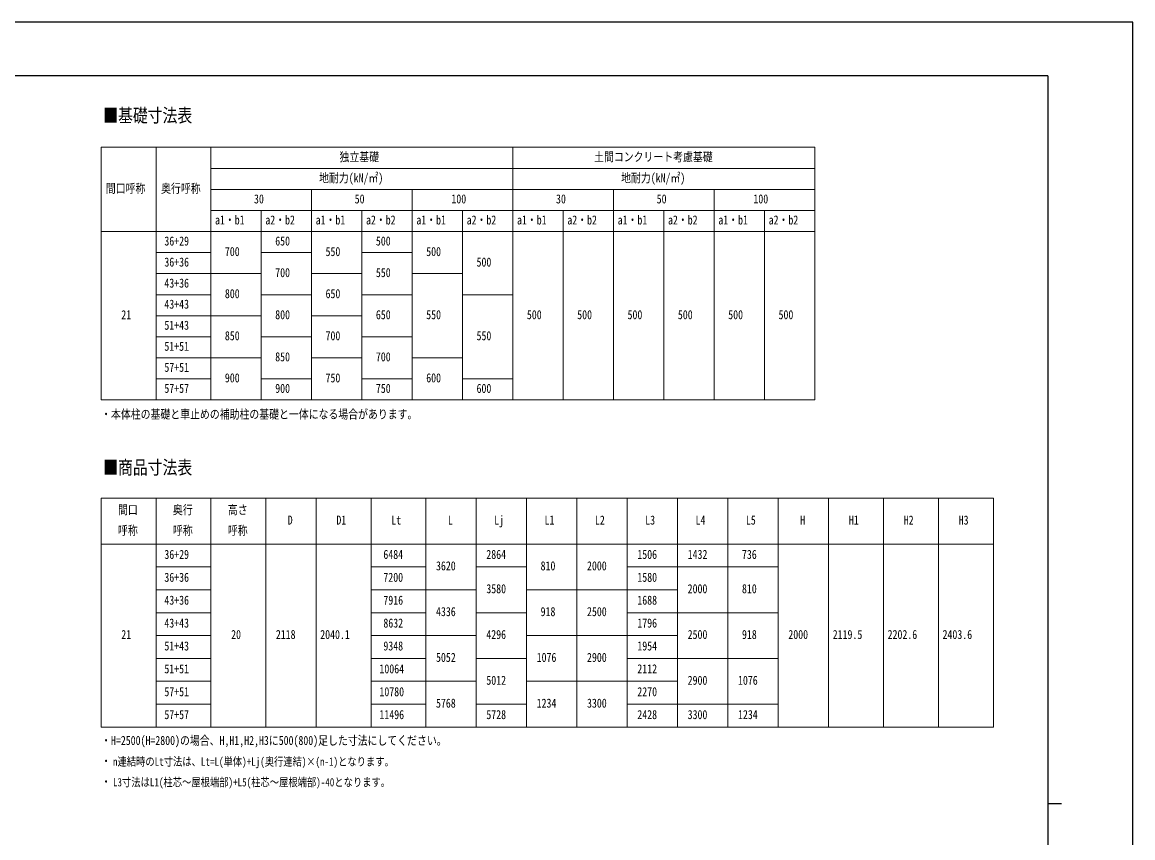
# Model space of a CAD drawing. Units: millimetres, scale not verified. Extents: x -12615 to 12615, y -8910 to 8910.
# Drawn here: x 480 to 12615, y 0 to 8910 of the extents above; entities that cross this region are included whole.
import ezdxf
from ezdxf.enums import TextEntityAlignment as Align

# ---------------------------------------------------------------- set-up
doc = ezdxf.new("R2010")
doc.units = ezdxf.units.MM
doc.header["$LTSCALE"] = 40
doc.layers.add('0-1_TABLE1', color=7, linetype='Continuous', lineweight=18)
doc.layers.add('0-2_USER1', color=3, linetype='Continuous')
doc.layers.add('0-7_YKK_ZWAK', color=7, linetype='Continuous')
doc.styles.add('ＭＳ ゴシック', font='')
doc.styles.get('ＭＳ ゴシック').set_extended_font_data('MS Gothic')

msp = doc.modelspace()

# ---------------------------------------------------------------- linework, layer by layer
at = {"layer": '0-1_TABLE1'}
for p, q in [((1341.76, 7543.15), (9141.76, 7543.15)), ((1341.76, 7543.15), (1341.76, 4783.15)), ((1941.76, 7543.15), (1941.76, 4783.15)), ((5841.76, 7543.15), (5841.76, 4783.15)), ((2541.76, 7313.15), (9141.76, 7313.15)), ((2541.76, 7083.15), (9141.76, 7083.15)), ((4741.76, 7083.15), (4741.76, 4783.15)), ((6941.76, 7083.15), (6941.76, 4783.15)), ((8041.76, 7083.15), (8041.76, 4783.15)), ((2541.76, 6853.15), (9141.76, 6853.15)), ((6391.76, 6853.15), (6391.76, 4783.15)), ((7491.76, 6853.15), (7491.76, 4783.15)), ((8591.76, 6853.15), (8591.76, 4783.15)), ((1341.76, 6623.15), (9141.76, 6623.15)), ((1941.76, 6393.15), (2541.76, 6393.15)), ((3091.76, 6393.15), (3641.76, 6393.15)), ((4191.76, 6393.15), (4741.76, 6393.15)), ((1941.76, 6163.15), (3091.76, 6163.15)), ((3641.76, 6163.15), (4191.76, 6163.15)), ((4741.76, 6163.15), (5291.76, 6163.15)), ((1941.76, 5933.15), (2541.76, 5933.15)), ((3091.76, 5933.15), (3641.76, 5933.15)), ((4191.76, 5933.15), (4741.76, 5933.15)), ((5291.76, 5933.15), (5841.76, 5933.15)), ((1941.76, 5703.15), (3091.76, 5703.15)), ((3641.76, 5703.15), (4191.76, 5703.15)), ((1941.76, 5473.15), (2541.76, 5473.15)), ((3091.76, 5473.15), (3641.76, 5473.15)), ((4191.76, 5473.15), (4741.76, 5473.15)), ((1941.76, 5243.15), (3091.76, 5243.15)), ((3641.76, 5243.15), (4191.76, 5243.15)), ((4741.76, 5243.15), (5291.76, 5243.15)), ((1941.76, 5013.15), (2541.76, 5013.15)), ((3091.76, 5013.15), (3641.76, 5013.15)), ((4191.76, 5013.15), (4741.76, 5013.15)), ((5291.76, 5013.15), (5841.76, 5013.15)), ((1341.76, 3709.33), (11091.76, 3709.33)), ((1341.76, 3709.33), (1341.76, 1209.33)), ((1941.76, 3709.33), (1941.76, 1209.33)), ((2541.76, 3709.33), (2541.76, 1209.33)), ((3141.76, 3709.33), (3141.76, 1209.33)), ((3691.76, 3709.33), (3691.76, 1209.33)), ((4291.76, 3709.33), (4291.76, 1209.33)), ((4891.76, 3709.33), (4891.76, 1209.33)), ((5441.76, 3709.33), (5441.76, 1209.33)), ((5991.76, 3709.33), (5991.76, 1209.33)), ((6541.76, 3709.33), (6541.76, 1209.33)), ((7091.76, 3709.33), (7091.76, 1209.33)), ((7641.76, 3709.33), (7641.76, 1209.33)), ((8191.76, 3709.33), (8191.76, 1209.33)), ((8741.76, 3709.33), (8741.76, 1209.33)), ((9291.76, 3709.33), (9291.76, 1209.33)), ((9891.76, 3709.33), (9891.76, 1209.33)), ((10491.76, 3709.33), (10491.76, 1209.33)), ((11091.76, 3709.33), (11091.76, 1209.33)), ((1341.76, 3209.33), (11091.76, 3209.33)), ((1941.76, 2959.33), (2541.76, 2959.33)), ((4291.76, 2959.33), (4891.76, 2959.33)), ((5441.76, 2959.33), (5991.76, 2959.33)), ((7091.76, 2959.33), (8741.76, 2959.33)), ((1941.76, 2709.33), (2541.76, 2709.33)), ((4291.76, 2709.33), (5441.76, 2709.33)), ((5991.76, 2709.33), (7641.76, 2709.33)), ((1941.76, 2459.33), (2541.76, 2459.33)), ((4291.76, 2459.33), (4891.76, 2459.33)), ((5441.76, 2459.33), (5991.76, 2459.33)), ((7091.76, 2459.33), (8741.76, 2459.33)), ((1941.76, 2209.33), (2541.76, 2209.33)), ((4291.76, 2209.33), (5441.76, 2209.33)), ((5991.76, 2209.33), (7641.76, 2209.33)), ((1941.76, 1959.33), (2541.76, 1959.33)), ((4291.76, 1959.33), (4891.76, 1959.33)), ((5441.76, 1959.33), (5991.76, 1959.33)), ((7091.76, 1959.33), (8741.76, 1959.33)), ((1941.76, 1709.33), (2541.76, 1709.33)), ((4291.76, 1709.33), (5441.76, 1709.33)), ((5991.76, 1709.33), (7641.76, 1709.33)), ((1941.76, 1459.33), (2541.76, 1459.33)), ((4291.76, 1459.33), (4891.76, 1459.33)), ((5441.76, 1459.33), (5991.76, 1459.33)), ((7091.76, 1459.33), (8741.76, 1459.33)), ((1341.76, 1209.33), (11091.76, 1209.33))]:
    msp.add_line(p, q, dxfattribs=at)
for points in [[(2541.76, 7543.15), (2541.76, 6163.15), (2541.76, 4783.15)], [(9141.76, 7543.15), (9141.76, 6853.15), (9141.76, 4783.15)], [(3641.76, 7083.15), (3641.76, 6163.15), (3641.76, 5703.15), (3641.76, 5243.15), (3641.76, 4783.15)], [(3091.76, 6853.15), (3091.76, 5933.15), (3091.76, 4783.15)], [(4191.76, 6853.15), (4191.76, 5933.15), (4191.76, 4783.15)], [(5291.76, 6853.15), (5291.76, 5933.15), (5291.76, 4783.15)], [(1341.76, 4783.15), (1941.76, 4783.15), (5841.76, 4783.15), (9141.76, 4783.15)]]:
    msp.add_lwpolyline(points, dxfattribs=at)
at = {"layer": '0-7_YKK_ZWAK'}
for p, q in [((11685.06, 8325), (-11714.94, 8325)), ((11685.06, 8325), (11685.06, -7575)), ((11685.06, 375), (11835.06, 375))]:
    msp.add_line(p, q, dxfattribs=at)
msp.add_lwpolyline([(-12615, -8910), (12615, -8910), (12615, 8910), (-12615, 8910)], close=True, dxfattribs=at)

# ---------------------------------------------------------------- texts
at = {"layer": '0-1_TABLE1', "style": 'ＭＳ ゴシック', "width": 0.8}
for s, p in [('独立基礎', (3946.96, 7360.65)), ('土間コンクリート考慮基礎', (6728.56, 7360.65)), ('地耐力(kN/㎡)', (3723.76, 7130.65)), ('地耐力(kN/㎡)', (7023.76, 7130.65)), ('間口呼称', (1393.36, 7015.65)), ('奥行呼称', (1996.96, 7015.65)), ('30', (3012.56, 6900.65)), ('50', (4112.56, 6900.65)), ('100', (5169.36, 6900.65)), ('30', (6312.56, 6900.65)), ('50', (7412.56, 6900.65)), ('100', (8469.36, 6900.65)), ('a1・b1', (2586.36, 6670.65)), ('a2・b2', (3136.36, 6670.65)), ('a1・b1', (3686.36, 6670.65)), ('a2・b2', (4236.36, 6670.65)), ('a1・b1', (4786.36, 6670.65)), ('a2・b2', (5336.36, 6670.65)), ('a1・b1', (5886.36, 6670.65)), ('a2・b2', (6436.36, 6670.65)), ('a1・b1', (6986.36, 6670.65)), ('a2・b2', (7536.36, 6670.65)), ('a1・b1', (8086.36, 6670.65)), ('a2・b2', (8636.36, 6670.65)), ('36+29', (2032.96, 6440.65)), ('650', (3244.36, 6440.65)), ('500', (4344.36, 6440.65)), ('700', (2694.36, 6325.65)), ('550', (3794.36, 6325.65)), ('500', (4894.36, 6325.65)), ('36+36', (2032.96, 6210.65)), ('500', (5444.36, 6210.65)), ('700', (3244.36, 6095.65)), ('550', (4344.36, 6095.65)), ('43+36', (2032.96, 5980.65)), ('800', (2694.36, 5865.65)), ('650', (3794.36, 5865.65)), ('43+43', (2032.96, 5750.65)), ('21', (1562.56, 5635.65)), ('800', (3244.36, 5635.65)), ('650', (4344.36, 5635.65)), ('550', (4894.36, 5635.65)), ('500', (5994.36, 5635.65)), ('500', (6544.36, 5635.65)), ('500', (7094.36, 5635.65)), ('500', (7644.36, 5635.65)), ('500', (8194.36, 5635.65)), ('500', (8744.36, 5635.65)), ('51+43', (2032.96, 5520.65)), ('850', (2694.36, 5405.65)), ('700', (3794.36, 5405.65)), ('550', (5444.36, 5405.65)), ('51+51', (2032.96, 5290.65)), ('850', (3244.36, 5175.65)), ('700', (4344.36, 5175.65)), ('57+51', (2032.96, 5060.65)), ('900', (2694.36, 4945.65)), ('750', (3794.36, 4945.65)), ('600', (4894.36, 4945.65)), ('57+57', (2032.96, 4830.65)), ('900', (3244.36, 4830.65)), ('750', (4344.36, 4830.65)), ('600', (5444.36, 4830.65)), ('間口', (1526.56, 3504.33)), ('奥行', (2126.56, 3504.33)), ('高さ', (2726.56, 3504.33)), ('D', (3380.76, 3391.83)), ('D1', (3912.56, 3391.83)), ('Lt', (4512.56, 3391.83)), ('L', (5130.76, 3391.83)), ('Lj', (5637.56, 3391.83)), ('L1', (6187.56, 3391.83)), ('L2', (6737.56, 3391.83)), ('L3', (7287.56, 3391.83)), ('L4', (7837.56, 3391.83)), ('L5', (8387.56, 3391.83)), ('H', (8980.76, 3391.83)), ('H1', (9512.56, 3391.83)), ('H2', (10112.56, 3391.83)), ('H3', (10712.56, 3391.83)), ('呼称', (1526.56, 3279.33)), ('呼称', (2126.56, 3279.33)), ('呼称', (2726.56, 3279.33)), ('36+29', (2032.96, 3016.83)), ('6484', (4426.16, 3016.83)), ('2864', (5551.16, 3016.83)), ('1506', (7201.16, 3016.83)), ('1432', (7751.16, 3016.83)), ('736', (8344.36, 3016.83)), ('3620', (5001.16, 2891.83)), ('810', (6144.36, 2891.83)), ('2000', (6651.16, 2891.83)), ('36+36', (2032.96, 2766.83)), ('7200', (4426.16, 2766.83)), ('1580', (7201.16, 2766.83)), ('3580', (5551.16, 2641.83)), ('2000', (7751.16, 2641.83)), ('810', (8344.36, 2641.83)), ('43+36', (2032.96, 2516.83)), ('7916', (4426.16, 2516.83)), ('1688', (7201.16, 2516.83)), ('4336', (5001.16, 2391.83)), ('918', (6144.36, 2391.83)), ('2500', (6651.16, 2391.83)), ('43+43', (2032.96, 2266.83)), ('8632', (4426.16, 2266.83)), ('1796', (7201.16, 2266.83)), ('21', (1562.56, 2141.83)), ('20', (2762.56, 2141.83)), ('2118', (3251.16, 2141.83)), ('2040.1', (3736.16, 2141.83)), ('4296', (5551.16, 2141.83)), ('2500', (7751.16, 2141.83)), ('918', (8344.36, 2141.83)), ('2000', (8851.16, 2141.83)), ('2119.5', (9336.16, 2141.83)), ('2202.6', (9936.16, 2141.83)), ('2403.6', (10536.16, 2141.83)), ('51+43', (2032.96, 2016.83)), ('9348', (4426.16, 2016.83)), ('1954', (7201.16, 2016.83)), ('5052', (5001.16, 1891.83)), ('1076', (6101.16, 1891.83)), ('2900', (6651.16, 1891.83)), ('51+51', (2032.96, 1766.83)), ('10064', (4382.96, 1766.83)), ('2112', (7201.16, 1766.83)), ('5012', (5551.16, 1641.83)), ('2900', (7751.16, 1641.83)), ('1076', (8301.16, 1641.83)), ('57+51', (2032.96, 1516.83)), ('10780', (4382.96, 1516.83)), ('2270', (7201.16, 1516.83)), ('5768', (5001.16, 1391.83)), ('1234', (6101.16, 1391.83)), ('3300', (6651.16, 1391.83)), ('57+57', (2032.96, 1266.83)), ('11496', (4382.96, 1266.83)), ('5728', (5551.16, 1266.83)), ('2428', (7201.16, 1266.83)), ('3300', (7751.16, 1266.83)), ('1234', (8301.16, 1266.83))]:
    msp.add_text(s, height=98.97, dxfattribs=at).set_placement(p, align=Align.BOTTOM_LEFT)
at = {"layer": '0-2_USER1', "style": 'ＭＳ ゴシック', "width": 0.8}
for s, height, p in [('■基礎寸法表', 148.5, (1364.93, 7773.5)), ('・本体柱の基礎と車止めの補助柱の基礎と一体になる場合があります。', 98.97, (1341.76, 4549.42)), ('■商品寸法表', 148.5, (1364.93, 3927.46)), ('・H=2500(H=2800)の場合、H,H1,H2,H3に500(800)足した寸法にしてください。', 98.97, (1341.76, 984.38)), ('・', 98.97, (1341.76, 759.38)), ('n連結時のLt寸法は、Lt=L(単体)+Lj(奥行連結)×(n-1)となります。', 90.73, (1471.36, 759.38)), ('・', 98.97, (1341.76, 534.38)), ('L3寸法はL1(柱芯～屋根端部)+L5(柱芯～屋根端部)-40となります。', 90.73, (1471.36, 534.38))]:
    msp.add_text(s, height=height, dxfattribs=at).set_placement(p, align=Align.BOTTOM_LEFT)

doc.saveas('drawing.dxf')
